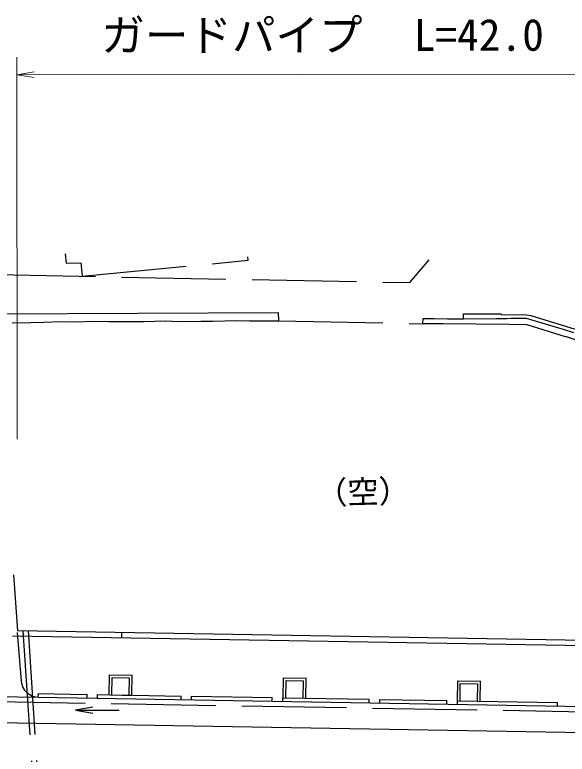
# Model space of a CAD drawing. Units: millimetres, scale not verified. Extents: x 40000 to 680000, y 20000 to 380000.
# Drawn here: x 318619 to 350331, y 284862 to 327356 of the extents above; entities that cross this region are included whole.
import ezdxf
from ezdxf.enums import TextEntityAlignment as Align

# ---------------------------------------------------------------- set-up
doc = ezdxf.new("R2010")
doc.units = ezdxf.units.MM
doc.header["$LTSCALE"] = 1000
doc.linetypes.add('DASHED', pattern=[7.5, 6, -1.5])
for name, color, linetype, lineweight in [('M-BGD', 7, 'Continuous', 25), ('M-BGD-EXST', 7, 'Continuous', 25), ('M-STR-HTXT', 7, 'Continuous', 13), ('M-STR-STRC', 7, 'Continuous', 25)]:
    doc.layers.add(name, color=color, linetype=linetype, lineweight=lineweight)
doc.styles.add('ＭＳ ゴシック', font='')
doc.styles.get('ＭＳ ゴシック').set_extended_font_data('MS Gothic')

# ---------------------------------------------------------------- blocks, each defined once
blk = doc.blocks.new('open_arrow')
at = {"color": 0, "linetype": 'Continuous', "lineweight": -2}
blk.add_lwpolyline([(7.5, 1.25), (0, 0), (7.5, -1.25)], dxfattribs=at)

msp = doc.modelspace()

# ---------------------------------------------------------------- linework, layer by layer
at = {"layer": 'M-BGD', "linetype": 'DASHED'}
for p, q in [((321503, 313624), (321562, 313083)), ((322489, 312328), (332007, 313245)), ((332007, 313245), (331994, 313443)), ((341299, 311966), (342401, 313264)), ((321562, 313083), (322403, 313107)), ((322403, 313107), (322489, 312328)), ((317245, 312429), (341299, 311966)), ((342045, 309597), (342057, 309901)), ((342057, 309901), (342702, 309896)), ((342702, 309896), (343462, 309891)), ((343462, 309891), (343864, 309888)), ((343864, 309888), (344378, 309884)), ((344378, 309884), (344384, 310172)), ((344378, 309884), (346247, 309894)), ((344384, 310172), (346512, 310167)), ((346247, 309894), (346871, 309909)), ((346512, 310167), (346579, 310122)), ((346579, 310122), (347737, 310124)), ((346871, 309909), (347120, 309914)), ((347120, 309914), (347979, 309924)), ((347737, 310124), (347997, 310118)), ((347979, 309924), (349831, 309370)), ((347997, 310118), (348250, 310080)), ((348250, 310080), (350785, 309296)), ((333756, 309766), (342045, 309597)), ((342880, 309589), (342045, 309597)), ((343204, 309586), (342880, 309589)), ((347006, 309548), (343204, 309586)), ((348029, 309539), (347006, 309548)), ((350233, 308856), (348029, 309539)), ((349831, 309370), (350105, 309284)), ((350105, 309284), (350691, 309092)), ((350266, 308847), (350233, 308856)), ((350297, 308842), (350266, 308847)), ((353252, 307876), (350297, 308842)), ((319089, 291962), (320147, 275641)), ((319389, 291981), (320448, 275636)), ((316679, 288203), (319969, 288146)), ((316659, 287903), (357870, 287193))]:
    msp.add_line(p, q, dxfattribs=at)
at = {"layer": 'M-BGD'}
for p, q in [((317106, 310169), (333742, 310243)), ((333742, 310243), (333756, 309766)), ((329960, 309742), (331357, 309780)), ((331357, 309780), (332087, 309769)), ((318465, 309645), (319544, 309677)), ((319544, 309677), (320274, 309697)), ((320274, 309697), (321289, 309725)), ((321289, 309725), (322020, 309713)), ((322020, 309713), (323226, 309747)), ((323226, 309747), (324020, 309737)), ((324020, 309737), (325195, 309735)), ((325195, 309735), (326022, 309729)), ((326022, 309729), (327259, 309763)), ((327259, 309763), (328086, 309722)), ((328086, 309722), (329292, 309755)), ((329292, 309755), (329960, 309742)), ((332087, 309769), (333756, 309766)), ((318540, 295172), (318765, 291968)), ((318765, 291968), (357941, 291293)), ((318485, 291672), (357936, 290993)), ((318754, 291861), (318990, 289054)), ((324743, 291865), (324738, 291565)), ((324032, 288276), (324051, 289426)), ((324051, 289426), (325351, 289404)), ((325331, 288254), (325351, 289404)), ((324182, 288274), (324199, 289274)), ((324199, 289274), (325199, 289256)), ((325181, 288256), (325199, 289256)), ((334030, 288104), (334050, 289254)), ((334050, 289254), (335350, 289231)), ((334180, 288101), (334197, 289101)), ((334197, 289101), (335197, 289084)), ((335180, 288084), (335197, 289084)), ((335330, 288082), (335350, 289231)), ((344029, 287932), (344048, 289082)), ((344048, 289082), (345348, 289059)), ((345328, 287909), (345348, 289059)), ((344179, 287929), (344196, 288929)), ((344196, 288929), (345196, 288912)), ((345178, 287912), (345196, 288912)), ((319969, 288146), (319973, 288346)), ((319969, 288146), (357876, 287493)), ((319973, 288346), (322772, 288298)), ((322769, 288098), (322772, 288298)), ((323369, 288088), (323372, 288288)), ((323372, 288288), (324772, 288264)), ((324772, 288264), (325331, 288254)), ((325372, 288253), (328171, 288205)), ((328168, 288005), (328171, 288205)), ((328768, 287995), (328771, 288195)), ((328771, 288195), (333402, 288115)), ((333399, 287915), (333402, 288115)), ((333999, 287905), (334002, 288105)), ((334002, 288105), (338970, 288019)), ((338966, 287819), (338970, 288019)), ((339566, 287809), (339570, 288009)), ((339570, 288009), (343429, 287942)), ((343425, 287742), (343429, 287942)), ((344025, 287732), (344029, 287932)), ((344029, 287932), (349768, 287833)), ((349765, 287633), (349768, 287833)), ((322106, 287389), (324606, 287395))]:
    msp.add_line(p, q, dxfattribs=at)
msp.add_arc((319986, 289146), 1000, 184.9094, 269.0131, dxfattribs=at)
at = {"layer": 'M-STR-HTXT'}
for p, q in [((318753, 302968), (318730, 324912)), ((318731, 323912), (360677, 323957))]:
    msp.add_line(p, q, dxfattribs=at)
at = {"layer": 'M-STR-STRC'}
msp.add_line((261778, 287648), (357850, 285993), dxfattribs=at)

# ---------------------------------------------------------------- block references
at = {"layer": 'M-BGD', "xscale": 133, "yscale": 133, "rotation": 0.1}
msp.add_blockref('open_arrow', (322106, 287389), dxfattribs=at)
at = {"layer": 'M-STR-HTXT', "xscale": 133, "yscale": 133, "rotation": 0.1}
msp.add_blockref('open_arrow', (318731, 323912), dxfattribs=at)

# ---------------------------------------------------------------- texts
at = {"layer": 'M-BGD-EXST', "style": 'ＭＳ ゴシック'}
msp.add_text('（空）', height=1320, rotation=1.58, dxfattribs=at).set_placement((338636, 298885), align=Align.BOTTOM_CENTER)
at = {"layer": 'M-STR-HTXT', "style": 'ＭＳ ゴシック'}
for s, p in [('ガードパイプ', (331084, 324720)), ('L=42.0', (345254, 324736))]:
    msp.add_text(s, height=1833, rotation=0.062, dxfattribs=at).set_placement(p, align=Align.BOTTOM_CENTER)

doc.saveas('drawing.dxf')
